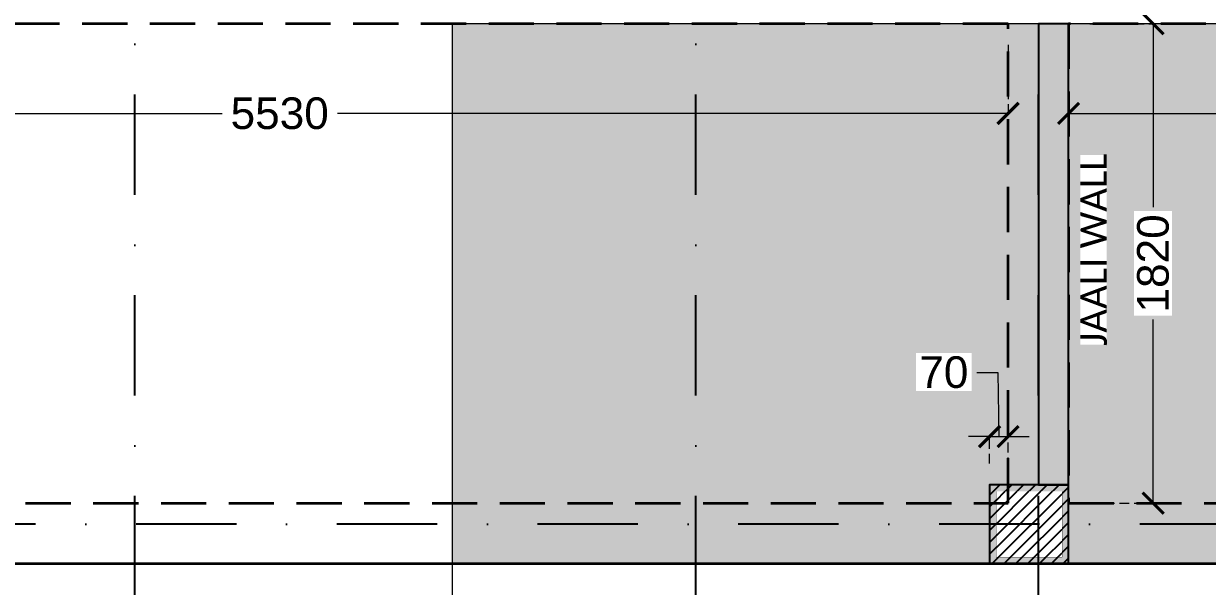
# Model space of a CAD drawing. Header units: millimetres. Extents: x -10000 to 124200, y -12045 to 23620.
# Drawn here: x 38123 to 42616, y -2136 to 0 of the extents above; entities that cross this region are included whole.
import ezdxf

# ---------------------------------------------------------------- set-up
doc = ezdxf.new("R2010")
doc.units = ezdxf.units.MM
doc.header["$LTSCALE"] = 150
doc.set_wipeout_variables(frame=1)
for name, pattern in [('1625E_Grid$0$DASHDOTX2', [50.8, 25.4, -12.7, 0, -12.7]), ('3BHK-W(SB)$0$HIDDEN', [0.375, 0.25, -0.125]), ('HIDDENX2', [19.05, 12.7, -6.35])]:
    doc.linetypes.add(name, pattern=pattern)
for name, color, linetype in [('1625_East Villa$0$ad-Elevation 10', 8, 'Continuous'), ('1625_East Villa$0$ad-Furniture', 8, 'Continuous'), ('1625_East Villa$0$ad-MS Columns', 1, 'Continuous'), ('1625_East Villa$0$ad-Verandah', 33, 'Continuous'), ('1625E_Columns$0$ad-RCC', 3, 'Continuous'), ('1625E_Columns$0$ad-RCC Hatch', 125, 'Continuous'), ('1625E_Grid$0$ad-Grid', 8, '1625E_Grid$0$DASHDOTX2')]:
    doc.layers.add(name, color=color, linetype=linetype)
doc.layers.add('ad-Dimension', color=6, linetype='Continuous', lineweight=0)
doc.layers.add('ad-Framing', color=4, linetype='Continuous', lineweight=35)
doc.layers.get('1625_East Villa$0$ad-Furniture').off()
doc.styles.add('1625_East Villa$0$6 U T S R N_Corridor-Basement$0$Standard', font='arial.ttf')
doc.styles.add('ROMANS-TITLE', font='arial.ttf', dxfattribs={"width": 0.8})
doc.styles.get("Standard").update_dxf_attribs({"font": 'arial.ttf'})
doc.dimstyles.new('A-75-DIM-INT (Framing)', dxfattribs={"dimscale": 100, "dimtxt": 1.5, "dimasz": 1, "dimexe": 0, "dimexo": 0, "dimgap": 0.5, "dimtad": 0, "dimdec": 0, "dimdsep": 46, "dimtxsty": 'ROMANS-TITLE', "dimblk": 'ARCHTICK', "dimcen": 0.025, "dimclrd": 5, "dimclre": 5, "dimclrt": 256, "dimazin": 2, "dimtfac": 1, "dimtdec": 0, "dimtmove": 1, "dimatfit": 0, "dimldrblk": 'ARCHTICK', "dimfxl": 1, "dimtfill": 1, "dimtolj": 1, "dimtzin": 0, "dimarcsym": 0})

# ---------------------------------------------------------------- blocks, each defined once
blk = doc.blocks.new('1625_East Villa$0$zw$D357')
at = {"layer": '1625_East Villa$0$ad-Elevation 10', "insert": (210.4, -857.9), "char_height": 100, "width": 720.07, "attachment_point": 5, "rotation": 90, "style": '1625_East Villa$0$6 U T S R N_Corridor-Basement$0$Standard', "bg_fill": 3, "box_fill_scale": 1, "bg_fill_color": 257, "bg_fill_transparency": 0}
blk.add_mtext('{\\fCalibri Light|b0|i0|c0|p34;JAALI WALL}', dxfattribs=at)
blk.add_wipeout([(0, 0), (115, 0), (115, -1750), (0, -1750)])
at = {"layer": '1625_East Villa$0$ad-Elevation 10'}
blk.add_lwpolyline([(115, -1750), (115, 0), (0, 0), (0, -1750)], close=True, dxfattribs=at)
blk = doc.blocks.new('1625_East Villa$0$zw$D46D')
at = {"layer": '1625_East Villa$0$ad-Furniture'}
blk.add_blockref('1625_East Villa$0$zw$D357', (8425, 0), dxfattribs=at)
blk = doc.blocks.new('1625_East Villa$0$zw$959F')
at = {"transparency": 33554559}
h = blk.add_hatch(color=43, dxfattribs=at)
h.dxf.hatch_style = 1
h.paths.add_polyline_path([(1520, -8875), (0, -8875), (0, -13620), (-5920, -13620), (-5920, -15670), (1520, -15670)])
at = {"layer": '1625_East Villa$0$ad-Verandah', "lineweight": 9}
for points in [[(1520, -8875), (0, -8875), (0, -13620), (-5920, -13620), (-5920, -15670), (1520, -15670)], [(-5920, -15670), (-5920, -16125), (-2370, -16125), (-2370, -15670)]]:
    blk.add_lwpolyline(points, close=True, dxfattribs=at)
blk = doc.blocks.new('1625E_Columns$0$A$C42b14ea2')
at = {"layer": '1625E_Columns$0$ad-RCC Hatch', "transparency": 33554687}
h = blk.add_hatch(dxfattribs=at)
h.set_pattern_fill('ANSI31', color=256, scale=10)
h.set_pattern_definition([(45, (13250, 8645), (-22.45064, 22.45064), [])])
h.paths.add_polyline_path([(0, 0), (300, 0), (300, 300), (0, 300)])
at = {"layer": '1625E_Columns$0$ad-RCC'}
blk.add_lwpolyline([(0, 0), (300, 0), (300, 300), (0, 300)], close=True, dxfattribs=at)
blk = doc.blocks.new('1625E_Columns')
at = {"layer": '1625E_Columns$0$ad-RCC'}
blk.add_blockref('1625E_Columns$0$A$C42b14ea2', (8240, -2050), dxfattribs=at)
blk = doc.blocks.new('1625_East Villa$0$zw$B0BD')
blk.add_wipeout([(0, 0), (250, 0), (250, -250), (0, -250)])
at = {"layer": '1625_East Villa$0$ad-MS Columns'}
h = blk.add_hatch(dxfattribs=at)
h.set_pattern_fill('ANSI31', color=256, scale=10)
h.set_pattern_definition([(45, (4e-12, -250), (-22.4506, 22.4506), [])])
h.paths.add_polyline_path([(0, 0), (250, 0), (250, -250), (0, -250)])
at = {"layer": '1625_East Villa$0$ad-MS Columns', "const_width": 1}
blk.add_lwpolyline([(0, 0), (250, 0), (250, -250), (0, -250)], close=True, dxfattribs=at)
blk = doc.blocks.new('1625_East Villa$0$zw$BD87')
at = {"layer": '1625_East Villa$0$ad-MS Columns'}
blk.add_blockref('1625_East Villa$0$zw$B0BD', (-3855, -1775), dxfattribs=at)
blk = doc.blocks.new('1625_East Villa')
at = {"layer": '1625_East Villa$0$ad-Verandah'}
blk.add_blockref('1625_East Villa$0$zw$959F', (12120, 13620), dxfattribs=at)
at = {"layer": '1625_East Villa$0$ad-Furniture'}
blk.add_blockref('1625_East Villa$0$zw$D46D', (0, 0), dxfattribs=at)
blk.add_blockref('1625E_Columns', (0, 0))
at = {"layer": '1625_East Villa$0$ad-MS Columns'}
blk.add_blockref('1625_East Villa$0$zw$BD87', (12120, 0), dxfattribs=at)
blk = doc.blocks.new('1625E_Grid')
at = {"layer": '1625E_Grid$0$ad-Grid', "ltscale": 0.1}
for points in [[(5348.6, -4913.6), (5348.6, -4663.6), (4995, -4460), (4995, 16170), (5348.6, 16373.6), (5348.6, 16623.6)], [(7125, -4460), (7125, 16170)], [(8425, -4460), (8425, 16170)], [(16050, -1900), (-1950, -1900)]]:
    blk.add_lwpolyline(points, dxfattribs=at)
blk = doc.blocks.new('zw$7E9D')
at = {"layer": 'ad-Framing'}
blk.add_lwpolyline([(0, 0), (13540, 0), (13540, -4975), (12120, -4975), (12120, -8875), (13540, -8875), (13540, -15670), (2480, -15670), (2480, -13620), (0, -13620), (0, -8875), (2830, -8875), (2830, -4975), (0, -4975)], close=True, dxfattribs=at)
at = {"layer": 'ad-Framing', "linetype": 'HIDDENX2', "ltscale": 0.09}
for points in [[(2780, -15440), (8310, -15440), (8310, -13620), (2780, -13620)], [(8540, -15440), (11890, -15440), (11890, -13620), (8540, -13620)]]:
    blk.add_lwpolyline(points, close=True, dxfattribs=at)
blk = doc.blocks.new('_ArchTick')
at = {"color": 0, "linetype": 'ByBlock', "const_width": 0.15}
blk.add_lwpolyline([(-0.5, -0.5), (0.5, 0.5)], dxfattribs=at)
blk = doc.blocks.new('*D60')
at = {"layer": 'ad-Dimension', "lineweight": -2, "transparency": 16777216}
for p, q in [((7961.4, -14713.4), (8041.4, -14713.4)), ((8041.4, -14713.4), (8045, -14957.2)), ((8010, -14957.2), (7930, -14957.2)), ((8010, -14957.2), (8080, -14957.2)), ((8080, -14957.2), (8160, -14957.2))]:
    blk.add_line(p, q, dxfattribs=at)
at = {"layer": 'ad-Dimension', "linetype": '3BHK-W(SB)$0$HIDDEN', "lineweight": -2, "transparency": 16777216}
for p, q in [((8010, -15060), (8010, -14957.2)), ((8080, -15130), (8080, -14957.2))]:
    blk.add_line(p, q, dxfattribs=at)
at = {"layer": 'Defpoints', "color": 0, "transparency": 16777216}
for p in [(8080, -14957.2), (8010, -15140), (8080, -15210)]:
    blk.add_point(p, dxfattribs=at)
at = {"layer": 'ad-Dimension', "lineweight": -2, "transparency": 16777216, "xscale": 80, "yscale": 80, "zscale": 80}
blk.add_blockref('_ArchTick', (8010, -14957.2), dxfattribs=at)
at = {"layer": 'ad-Dimension', "lineweight": -2, "transparency": 16777216, "xscale": 80, "yscale": 80, "zscale": 80, "rotation": 180}
blk.add_blockref('_ArchTick', (8080, -14957.2), dxfattribs=at)
at = {"layer": 'ad-Dimension', "transparency": 16777216, "insert": (7836.2, -14713.4), "char_height": 120, "attachment_point": 5, "bg_fill": 3, "box_fill_scale": 1.1, "bg_fill_color": 257, "bg_fill_transparency": 0}
blk.add_mtext('\\A1;70', dxfattribs=at)
blk = doc.blocks.new('*D61')
at = {"layer": 'ad-Dimension', "linetype": '3BHK-W(SB)$0$HIDDEN', "lineweight": -2, "transparency": 16777216}
for p, q in [((2550, -13470), (2550, -13730.7)), ((8080, -13470), (8080, -13730.7))]:
    blk.add_line(p, q, dxfattribs=at)
at = {"layer": 'ad-Dimension', "lineweight": -2, "transparency": 16777216}
for p, q in [((2550, -13730.7), (5096, -13730.7)), ((8080, -13730.7), (5534, -13730.7))]:
    blk.add_line(p, q, dxfattribs=at)
at = {"layer": 'Defpoints', "color": 0, "transparency": 16777216}
for p in [(2550, -13390), (8080, -13390), (2550, -13730.7)]:
    blk.add_point(p, dxfattribs=at)
at = {"layer": 'ad-Dimension', "lineweight": -2, "transparency": 16777216, "xscale": 80, "yscale": 80, "zscale": 80, "rotation": 180}
blk.add_blockref('_ArchTick', (2550, -13730.7), dxfattribs=at)
at = {"layer": 'ad-Dimension', "lineweight": -2, "transparency": 16777216, "xscale": 80, "yscale": 80, "zscale": 80}
blk.add_blockref('_ArchTick', (8080, -13730.7), dxfattribs=at)
at = {"layer": 'ad-Dimension', "transparency": 16777216, "insert": (5315, -13730.7), "char_height": 120, "attachment_point": 5, "bg_fill": 3, "box_fill_scale": 1.1, "bg_fill_color": 257, "bg_fill_transparency": 0}
blk.add_mtext('\\A1;5530', dxfattribs=at)
blk = doc.blocks.new('*D62')
at = {"layer": 'ad-Dimension', "linetype": '3BHK-W(SB)$0$HIDDEN', "lineweight": -2, "transparency": 16777216}
for p, q in [((8310, -13470), (8310, -13730.7)), ((11660, -13470), (11660, -13730.7))]:
    blk.add_line(p, q, dxfattribs=at)
at = {"layer": 'ad-Dimension', "lineweight": -2, "transparency": 16777216}
for p, q in [((8310, -13730.7), (9766.1, -13730.7)), ((11660, -13730.7), (10203.9, -13730.7))]:
    blk.add_line(p, q, dxfattribs=at)
at = {"layer": 'Defpoints', "color": 0, "transparency": 16777216}
for p in [(8310, -13390), (11660, -13390), (11660, -13730.7)]:
    blk.add_point(p, dxfattribs=at)
at = {"layer": 'ad-Dimension', "lineweight": -2, "transparency": 16777216, "xscale": 80, "yscale": 80, "zscale": 80, "rotation": 180}
blk.add_blockref('_ArchTick', (8310, -13730.7), dxfattribs=at)
at = {"layer": 'ad-Dimension', "lineweight": -2, "transparency": 16777216, "xscale": 80, "yscale": 80, "zscale": 80}
blk.add_blockref('_ArchTick', (11660, -13730.7), dxfattribs=at)
at = {"layer": 'ad-Dimension', "transparency": 16777216, "insert": (9985, -13730.7), "char_height": 120, "attachment_point": 5, "bg_fill": 3, "box_fill_scale": 1.1, "bg_fill_color": 257, "bg_fill_transparency": 0}
blk.add_mtext('\\A1;3350', dxfattribs=at)
blk = doc.blocks.new('*D64')
at = {"layer": 'ad-Dimension', "linetype": '3BHK-W(SB)$0$HIDDEN', "lineweight": -2, "transparency": 16777216}
for p, q in [((8390, -13390), (8630.6, -13390)), ((8390, -15210), (8630.6, -15210))]:
    blk.add_line(p, q, dxfattribs=at)
at = {"layer": 'ad-Dimension', "lineweight": -2, "transparency": 16777216}
for p, q in [((8630.6, -13390), (8630.6, -14086.7)), ((8630.6, -15210), (8630.6, -14513.3))]:
    blk.add_line(p, q, dxfattribs=at)
at = {"layer": 'Defpoints', "color": 0, "transparency": 16777216}
for p in [(8310, -13390), (8630.6, -13390), (8310, -15210)]:
    blk.add_point(p, dxfattribs=at)
at = {"layer": 'ad-Dimension', "lineweight": -2, "transparency": 16777216, "xscale": 80, "yscale": 80, "zscale": 80}
for p, rotation in [((8630.6, -13390), 90), ((8630.6, -15210), 270)]:
    blk.add_blockref('_ArchTick', p, dxfattribs=dict(at, rotation=rotation))
at = {"layer": 'ad-Dimension', "transparency": 16777216, "insert": (8630.6, -14300), "char_height": 120, "attachment_point": 5, "rotation": 90, "bg_fill": 3, "box_fill_scale": 1.1, "bg_fill_color": 257, "bg_fill_transparency": 0}
blk.add_mtext('\\A1;1820', dxfattribs=at)
blk = doc.blocks.new('zw$7D19')
at = {"layer": 'ad-Dimension'}
for base, p1, p2, picture, middle in [((2550, -13730.7), (8080, -13390), (2550, -13390), '*D61', (5315, -13730.7)), ((11660, -13730.7), (8310, -13390), (11660, -13390), '*D62', (9985, -13730.7))]:
    dim = blk.add_linear_dim(base=base, p1=p1, p2=p2, dimstyle='A-75-DIM-INT (Framing)', override={"dimscale": 80, "dimexo": 1, "dimtxsty": 'Standard', "dimblk": 'ArchTick', "dimclrd": 256, "dimclre": 256, "dimfxl": 10, "dimtfill": 1, "dimtfillclr": 0}, dxfattribs=at)
    dim.commit()
    dim.dimension.update_dxf_attribs({"geometry": picture, "text_midpoint": middle})
dim = blk.add_linear_dim(base=(8080, -14957.2), p1=(8010, -15140), p2=(8080, -15210), dimstyle='A-75-DIM-INT (Framing)', override={"dimscale": 80, "dimexo": 1, "dimtxsty": 'Standard', "dimblk": 'ArchTick', "dimclrd": 256, "dimclre": 256, "dimfxl": 10, "dimtfill": 1, "dimtfillclr": 0}, dxfattribs=at)
dim.commit()
dim.dimension.update_dxf_attribs({"geometry": '*D60', "text_midpoint": (7921.4, -14713.4), "dimtype": 128})
dim = blk.add_linear_dim(base=(8630.6, -13390), p1=(8310, -15210), p2=(8310, -13390), angle=90, dimstyle='A-75-DIM-INT (Framing)', override={"dimscale": 80, "dimexo": 1, "dimtxsty": 'Standard', "dimblk": 'ArchTick', "dimclrd": 256, "dimclre": 256, "dimfxl": 10, "dimtfill": 1, "dimtfillclr": 0}, dxfattribs=at)
dim.commit()
dim.dimension.update_dxf_attribs({"geometry": '*D64', "text_midpoint": (8630.6, -14300)})

msp = doc.modelspace()

# ---------------------------------------------------------------- block references
at = {"linetype": 'HIDDENX2', "ltscale": 0.09}
msp.add_blockref('1625_East Villa', (33550, 0), dxfattribs=at)

# ---------------------------------------------------------------- next in the draw order: block references
at = {"layer": 'ad-Framing', "linetype": 'HIDDENX2', "ltscale": 0.09}
msp.add_blockref('1625E_Grid', (33550, 0), dxfattribs=at)

# ---------------------------------------------------------------- next in the draw order: block references
at = {"layer": 'ad-Framing'}
msp.add_blockref('zw$7E9D', (33550, 13620), dxfattribs=at)

# ---------------------------------------------------------------- next in the draw order: block references
at = {"layer": 'ad-Dimension'}
msp.add_blockref('zw$7D19', (33780, 13390), dxfattribs=at)

doc.saveas('drawing.dxf')
